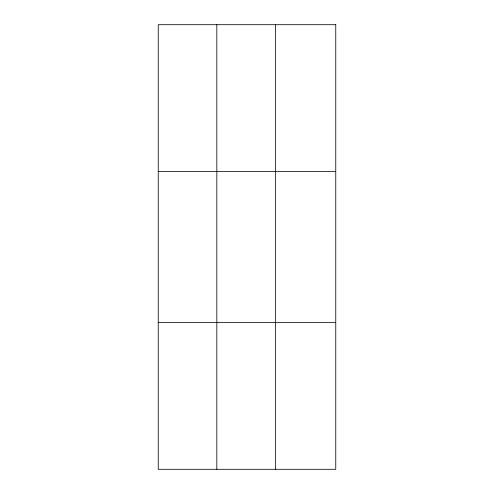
<?xml version="1.0" encoding="UTF-8"?>
<svg xmlns="http://www.w3.org/2000/svg" width="494" height="494" viewBox="0 0 494 494"><rect width="100%" height="100%" fill="white"/><g stroke="black" fill="none" stroke-linecap="round" stroke-linejoin="round"><path stroke-width="0.74" d="M216.823 24.7L216.823 469.3M275.405 24.7L275.405 469.3M158.241 171.418L335.759 171.418M158.241 322.582L335.759 322.582M335.759 24.7L335.759 469.3L158.241 469.3L158.241 24.7L335.759 24.7"/></g></svg>
